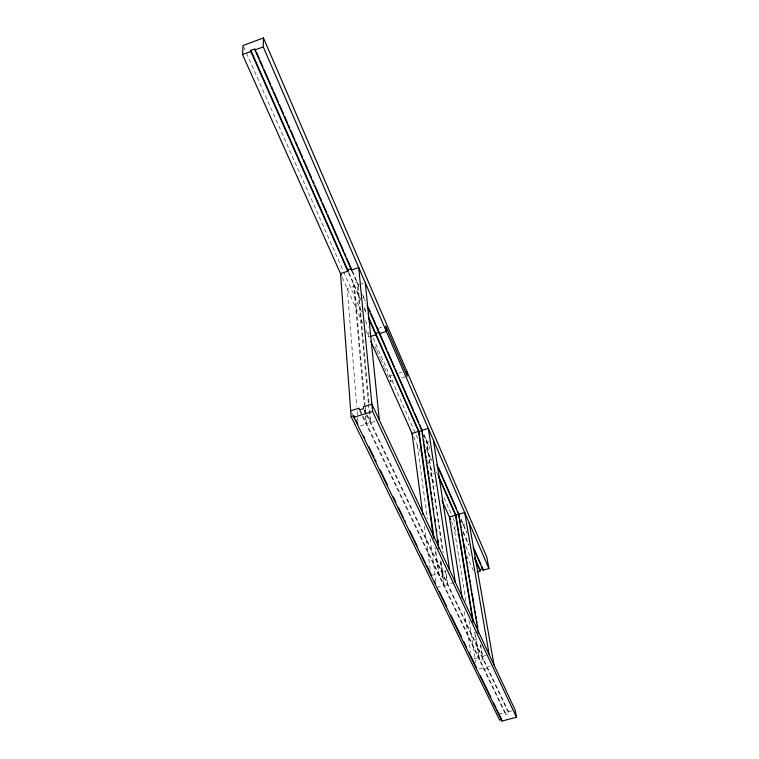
<?xml version="1.0" encoding="UTF-8"?>
<svg xmlns="http://www.w3.org/2000/svg" width="759" height="759" viewBox="0 0 759 759"><rect width="100%" height="100%" fill="white"/><g stroke="black" fill="none" stroke-linecap="round" stroke-linejoin="round"><path stroke-width="0.57" stroke-dasharray="3.79 2.85" d="M363.2 283.373L358.039 285.071L369.045 402.659M378.096 328.4L384.604 326.313M392.166 375.25L389.946 375.942L390.591 381.445L393.949 380.392M398.826 373.153L402.156 372.1M401.767 377.944L406.236 376.54M360.449 425.875L366.73 423.939L365.99 415.704M375.117 421.349L370.923 422.64L369.491 407.355M429.148 441.653L426.994 442.307L443.275 552.922M456.026 526.699L454.005 527.287L465.979 601.915M465.125 524.061L463.094 524.649L462.857 523.217M430.998 575.54L438.455 573.415L434.831 547.6M442.184 572.352L445.391 571.442M436.823 587.485L444.205 585.398L440.495 560.626M454.243 582.561L447.895 584.354L446.017 571.546M473.825 658.784L478.768 657.446L474.195 629.458M486.215 655.425L482.24 656.497L480.305 644.846M479.119 668.935L483.692 667.692L483.995 669.523L487.439 668.594L487.126 666.772L490.086 665.975M498.644 714.314L505.228 712.587L505.551 714.399L508.853 713.526L508.53 711.714L364.918 410.031M508.53 711.714L514.033 710.272M351.73 412.915L352.764 415.05M360.174 410.277L362.745 415.628M363.238 416.663L505.228 712.587M359.813 411.027L361.872 415.306M362.375 416.349L505.551 714.399M364.064 409.708L366.104 413.997M366.597 415.04L508.853 713.526M342.262 277.49L362.593 322.945M365.99 330.526L368.893 337.015L368.343 331.541L369.291 333.666M413.465 436.653L420.154 451.614M429.822 473.227L435.628 486.206M451.586 521.879L457.392 534.848M466.576 555.389L473.35 570.521M374.974 346.408L376.388 349.595M376.862 350.658L380.183 358.087M380.648 359.149L383.969 366.578M384.443 367.641L390.591 381.445M243.516 46.574L245.925 51.991M246.409 53.073L343.22 270.849M343.704 271.931L361.531 312.025M365.383 320.687L368.267 327.186M373.086 338.021L418.218 439.546M427.801 461.102L433.55 474.033M444.091 497.752L452.725 517.154M453.199 518.226L455.599 523.615M465.656 546.252L470.447 557.03M348.922 272.671L360.402 298.704M364.235 307.376L367.1 313.884M425.894 447.174L431.634 460.172M463.17 531.679L468.91 544.687M348.656 273.145L360.582 300.184M364.405 308.828L367.271 315.317M427.051 450.742L431.833 461.576M436.615 472.411L437.573 474.584M462.933 532.021L468.673 545.028M352.546 271.466L358.732 285.583M362.536 294.274L365.392 300.792M423.873 434.262L429.585 447.279M460.95 518.871L466.662 531.898M351.815 270.859L359.405 288.183M363.21 296.845L366.056 303.344M424.072 435.657L429.784 448.673M460.893 519.63L466.899 533.311M480.722 644.97L483.16 659.628L479.688 660.567L475.001 631.915M468.967 620.577L475.703 662.55M464.299 611.488L470.741 652.323M426.141 439.423L442.582 551.432M445.315 570.066L447.459 584.715L443.759 585.758L439.822 558.292M441.045 560.967L443.171 575.711L439.442 576.774L435.381 547.932M417.308 445.248L427.383 518.701M430.106 538.52L436.027 581.66M424.414 526.205L430.211 569.667M368.352 403.067L357.1 281.864L353.495 283.05L364.329 405.524M368.457 404.234L370.155 422.507L365.952 423.807L365.269 416.103M365.155 406.283L354.444 286.257L347.243 288.619L356.739 406.482M365.259 407.46L365.885 414.528M364.747 410.23L365.164 414.926M357.128 411.198L357.982 421.805"/><path stroke-width="1.14" d="M473.085 547.419L483.075 570.208L488.929 568.548L263.259 46.906L263.468 37.95L243.041 45.493L242.519 54.534L341.294 275.327M351.815 270.859L254.948 49.961L254.986 48.823L250.849 50.341L250.802 51.489L348.172 272.064M242.519 54.534L250.802 51.489M254.948 49.961L263.259 46.906M351.313 268.658L347.679 269.862L347.793 271.2L340.525 273.61L351.123 416.625L499.65 720.13L501.708 719.589L501.965 721.05L516.481 717.255L515.133 709.988L371.891 404.186L363.39 406.833L363.552 408.646L359.301 409.964L359.149 408.152L350.686 410.79M351.436 269.995L358.722 267.576L372.584 411.463L516.481 717.255M379.196 332.29L375.714 333.41L375.857 334.785L369.889 336.702M379.348 333.656L386.34 331.417L385.686 325.962L407.346 376.189L406.596 370.705M351.123 416.625L353.779 415.799L354.823 417.934M501.965 721.05L353.893 417.27L372.584 411.463M422.241 430.524L418.987 431.52L434.053 538.548M474.641 557.685L479.897 569.601L482.819 568.776L483.075 570.208M477.231 571.859L480.153 571.034L479.897 569.601M355.857 420.059L357.935 424.328M363.646 436.055L364.681 438.18M368.836 446.709L374.026 457.373M375.06 459.499L376.103 461.633M380.25 470.163L387.517 485.086M393.228 496.813L395.828 502.135M398.418 507.467L403.608 518.131M404.651 520.257L405.685 522.391M409.841 530.921L417.108 545.844M421.254 554.374L425.41 562.893M426.454 565.028L431.643 575.692M434.233 581.014L435.277 583.149M439.423 591.678L446.69 606.602M450.846 615.132L461.225 636.45M463.825 641.772L466.415 647.104M469.015 652.436L476.282 667.36M480.428 675.889L490.807 697.208M493.407 702.53L496.006 707.862M497.041 709.997L501.196 718.526M370.828 341.341L412.412 434.309M441.918 500.257L450.618 519.716M250.849 50.341L347.964 270.508M368.532 317.139L419.205 432.004M438.322 475.343L456.482 516.518M368.703 318.562L419.869 434.48M439.006 477.828L456.235 516.851M474.887 559.108L480.153 571.034M256.419 52.077L259.274 58.595M260.223 60.767L263.079 67.285M264.028 69.458L270.697 84.666M271.646 86.839L273.069 90.093M274.027 92.266L278.306 102.038M279.265 104.211L283.543 113.983M284.492 116.155L287.348 122.673M288.306 124.846L289.729 128.11M290.678 130.282L294.966 140.054M295.915 142.227L297.348 145.481M298.296 147.654L302.575 157.426M303.534 159.599L311.617 178.061M312.575 180.234L313.998 183.498M314.947 185.67L319.235 195.442M320.184 197.615L321.617 200.869M322.566 203.042L326.844 212.824M327.803 214.996L338.267 238.886M339.226 241.058L343.504 250.831M344.453 253.003L345.886 256.267M346.835 258.439L351.123 268.212M368.732 308.391L370.155 311.655M371.104 313.828L375.392 323.6M376.341 325.772L386.805 349.643M387.754 351.815L394.405 367.005M395.354 369.168L413.418 410.391M414.367 412.564L418.645 422.327M419.604 424.499L422.45 431.008M438.617 467.886L456.671 509.109M457.63 511.281L459.053 514.536M474.261 549.25L480.921 564.44M481.87 566.603L482.819 568.776M367.005 305.507L422.45 431.937M436.918 464.954L458.806 514.868M263.468 37.95L486.832 557.22L488.929 568.548M469.176 522.885L494.014 664.912M489.194 654.609L464.688 512.515L455.846 515.076L473.464 622.589M459.138 515.608L459.527 517.942M459.916 520.266L460.305 522.6M460.694 524.934L461.083 527.258M461.472 529.592L461.861 531.926M462.25 534.251L462.639 536.585M463.028 538.918L463.417 541.252M463.806 543.577L465.552 554.07M465.941 556.394L466.33 558.728M466.719 561.062L467.108 563.396M467.497 565.721L467.886 568.055M468.275 570.389L468.664 572.713M469.053 575.047L469.442 577.381M469.83 579.705L470.219 582.039M470.608 584.373L470.997 586.698M471.386 589.031L471.775 591.365M472.164 593.69L473.91 604.183M474.299 606.517L474.688 608.841M475.077 611.175L475.466 613.509M475.855 615.834L476.244 618.168M476.633 620.501L477.022 622.826M477.411 625.16L477.8 627.494M458.559 514.308L478.36 633.186M472.857 621.298L455.504 515.2L449.394 516.983L462.278 598.652M433.465 440.343L455.305 582.267M449.66 570.218L428.323 428.446L421.786 430.438L438.816 548.899M422.782 434.281L423.124 436.634M423.626 440.154L423.968 442.497M424.309 444.84L424.642 447.184M424.983 449.537L425.486 453.047M425.827 455.4L426.169 457.743M426.501 460.087L427.013 463.607M427.345 465.95L427.687 468.303M428.029 470.646L428.531 474.166M428.873 476.51L429.205 478.853M429.547 481.206L430.059 484.726M430.391 487.069L430.733 489.413M431.065 491.756L431.406 494.109M431.918 497.619L432.25 499.972M432.592 502.316L432.934 504.659M433.436 508.179L433.778 510.522M434.954 518.739L435.296 521.082M436.482 529.298L436.814 531.642M438 539.848L438.341 542.192M433.351 537.04L418.532 431.435L412.023 433.427L422.839 514.469M365.259 282.699L379.32 420.05M353.779 415.799L353.893 417.27"/></g></svg>
